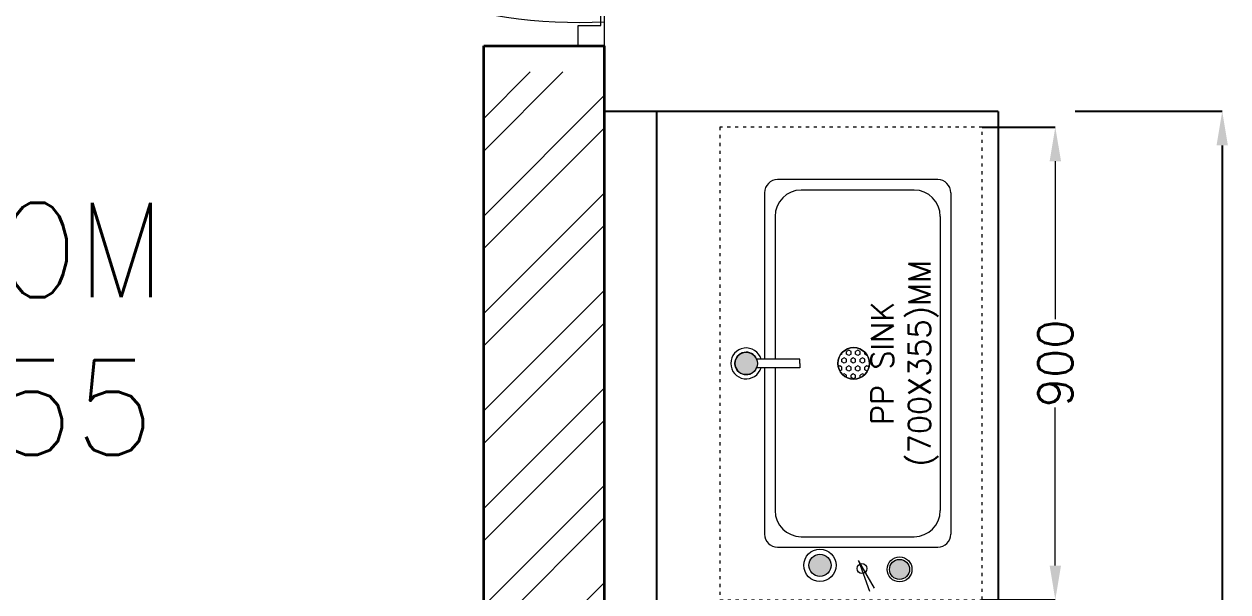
# Model space of a CAD drawing. Extents: x -52083 to 49512, y -145230 to 20224.
# Drawn here: x -37431 to -35137, y -129921 to -128840 of the extents above; entities that cross this region are included whole.
import ezdxf
from ezdxf.enums import TextEntityAlignment as Align

# ---------------------------------------------------------------- set-up
doc = ezdxf.new("R2010")
doc.units = 0
doc.header["$LTSCALE"] = 0.5
doc.header["$MEASUREMENT"] = 0
doc.header["$PDMODE"] = 32
doc.linetypes.add('ACAD_ISO03W100', pattern=[30, 12, -18])
for name, color, linetype, lineweight in [('1000x2100 Door', 1, 'Continuous', 5), ('DIM', 3, 'Continuous', 5), ('Hatch-1', 8, 'Continuous', 5), ('wall-1', 7, 'Continuous', 35)]:
    doc.layers.add(name, color=color, linetype=linetype, lineweight=lineweight)
for name, color, linetype in [('LABOFAB', 7, 'Continuous'), ('PDF_Text', 5, 'Continuous'), ('SA-FUR', 3, 'Continuous')]:
    doc.layers.add(name, color=color, linetype=linetype)
doc.styles.add('RomanS', font='romans.shx')
doc.styles.get("Standard").update_dxf_attribs({"font": 'romans.shx'})
doc.dimstyles.new('Sa-dim', dxfattribs={"dimtxt": 65, "dimasz": 65, "dimexe": 0, "dimexo": 0, "dimtad": 0, "dimdec": 0, "dimdsep": 46, "dimtxsty": 'Standard', "dimcen": 0, "dimclrd": 256, "dimclre": 7, "dimclrt": 1, "dimadec": 0, "dimazin": 0, "dimtfac": 1, "dimtdec": 0, "dimtmove": 0, "dimatfit": 3, "dimfxl": 1, "dimlwd": -1, "dimarcsym": 0})

# ---------------------------------------------------------------- blocks, each defined once
blk = doc.blocks.new('*D1006')
at = {"layer": 'Defpoints', "color": 0}
for p in [(-35605.5, -129035.7), (-35466.4, -129035.7), (-35605.5, -129935.7)]:
    blk.add_point(p, dxfattribs=at)
at = {"layer": 'DIM', "color": 7, "lineweight": -2}
for p, q in [((-35605.5, -129035.7), (-35466.4, -129035.7)), ((-35605.5, -129935.7), (-35466.4, -129935.7))]:
    blk.add_line(p, q, dxfattribs=at)
at = {"layer": 'DIM'}
for p, q in [((-35466.4, -129100.7), (-35466.4, -129401.5)), ((-35466.4, -129870.7), (-35466.4, -129569.9))]:
    blk.add_line(p, q, dxfattribs=at)
for points in [[(-35477.2, -129100.7), (-35455.5, -129100.7), (-35466.4, -129035.7)], [(-35477.2, -129870.7), (-35455.5, -129870.7), (-35466.4, -129935.7)]]:
    blk.add_solid(points, dxfattribs=at)
at = {"layer": 'DIM', "color": 1, "insert": (-35466.4, -129485.7), "char_height": 65, "attachment_point": 5, "rotation": 90}
blk.add_mtext('900', dxfattribs=at)
blk = doc.blocks.new('*D1007')
at = {"color": 7, "lineweight": -2}
for p, q in [((-35428.5, -129005.7), (-35148.3, -129005.7)), ((-35428.5, -133215.7), (-35148.3, -133215.7))]:
    blk.add_line(p, q, dxfattribs=at)
for p, q in [((-35148.3, -129070.7), (-35148.3, -130995.6)), ((-35148.3, -133150.7), (-35148.3, -131225.9))]:
    blk.add_line(p, q)
for points in [[(-35159.1, -129070.7), (-35137.5, -129070.7), (-35148.3, -129005.7)], [(-35159.1, -133150.7), (-35137.5, -133150.7), (-35148.3, -133215.7)]]:
    blk.add_solid(points)
at = {"layer": 'Defpoints', "color": 0}
for p in [(-35428.5, -129005.7), (-35148.3, -129005.7), (-35428.5, -133215.7)]:
    blk.add_point(p, dxfattribs=at)
at = {"color": 1, "insert": (-35148.3, -131110.7), "char_height": 65, "attachment_point": 5, "rotation": 90}
blk.add_mtext('4210', dxfattribs=at)
blk = doc.blocks.new('PP SINK-700X355')
at = {"linetype": 'ByBlock', "lineweight": 5, "ltscale": 10}
blk.add_hatch(color=3, dxfattribs=at).paths.add_polyline_path([(-21.4, 389.9, 1), (21.4, 389.9, 1)])
at = {"linetype": 'ByBlock', "lineweight": 5}
h = blk.add_hatch(dxfattribs=at)
h.set_pattern_fill('HEX', color=3, scale=40, style=0)
h.set_pattern_definition([(1e-09, (-34097.917, -448425.806), (-2e-10, 8.66025404), [5, -10]), (120, (-34097.917, -448425.806), (-7.5, -4.33012702), [5, -10]), (60, (-34092.917, -448425.806), (-7.5, 4.33012702), [5, -10])])
h.paths.add_polyline_path([(-30, 185.2, 1), (30, 185.2, 1)])
at = {"color": 3, "linetype": 'ByBlock', "lineweight": 5, "ltscale": 10}
for p, q in [((-8.1, 287.6), (-8.1, 370.1)), ((8.1, 287.6), (8.1, 370.1)), ((0, 287.6), (-8.1, 287.6)), ((0, 287.6), (8.1, 287.6))]:
    blk.add_line(p, q, dxfattribs=at)
at = {"color": 3, "linetype": 'ByBlock', "lineweight": 5}
for p, q in [((-8.1, 355), (-325, 355)), ((325, 355), (8.1, 355)), ((-350, 330), (-350, 25)), ((-8.1, 335), (-280, 335)), ((280, 335), (8.1, 335)), ((350, 25), (350, 330)), ((-330, 285), (-330, 70)), ((330, 70), (330, 285)), ((325, 0), (-325, 0)), ((280, 20), (-280, 20))]:
    blk.add_line(p, q, dxfattribs=at)
at = {"color": 3, "linetype": 'ByBlock', "lineweight": 5, "ltscale": 10}
blk.add_circle((0, 389.9), 21.4, dxfattribs=at)
at = {"color": 3, "linetype": 'ByBlock', "lineweight": 5}
blk.add_circle((0, 185.2), 30, dxfattribs=at)
at = {"color": 3, "linetype": 'ByBlock', "lineweight": 5, "ltscale": 10}
for radius, start, end in [(29.4, 285.896, 254.104), (21.4, 292.1607, 247.8393)]:
    blk.add_arc((0, 389.9), radius, start, end, dxfattribs=at)
at = {"color": 3, "linetype": 'ByBlock', "lineweight": 5}
for centre, radius, start, end in [((-325, 330), 25, 90, 180), ((325, 330), 25, 0, 90), ((-280, 285), 50, 90, 180), ((280, 285), 50, 0, 90), ((0, 185.2), 30, 0, 180), ((0, 185.2), 30, 180, 0), ((-280, 70), 50, 180, 270), ((280, 70), 50, 270, 0), ((-325, 25), 25, 180, 270), ((325, 25), 25, 270, 0)]:
    blk.add_arc(centre, radius, start, end, dxfattribs=at)
blk = doc.blocks.new('SD 1000x2100')
at = {"layer": '1000x2100 Door'}
for p, q in [((288436.6, 46661.9), (288436.6, 46711.8)), ((288436.6, 46711.8), (288495, 46711.8)), ((288436.6, 46661.9), (288436.6, 46711.8)), ((288495, 46705.1), (288495, 46711.8)), ((289436.6, 46711.8), (289378.3, 46711.8)), ((289378.3, 46705.1), (289378.3, 46711.8)), ((289436.6, 46661.9), (289436.6, 46711.8)), ((288475, 46661.9), (288475, 46705.1)), ((288475, 46705.1), (288495, 46705.1)), ((289398.3, 46705.1), (289378.3, 46705.1)), ((289398.3, 46661.9), (289398.3, 46705.1)), ((288436.6, 46661.9), (288475, 46661.9)), ((289436.6, 46661.9), (289398.3, 46661.9)), ((289398.3, 46661.9), (289398.3, 45743.9))]:
    blk.add_line(p, q, dxfattribs=at)
blk.add_arc((289398.3, 46661.9), 918, 176.8849, 270, dxfattribs=at)
blk = doc.blocks.new('BARE')
at = {"layer": 'Hatch-1'}
h = blk.add_hatch(dxfattribs=at)
h.set_pattern_fill('ANSI32,_O', color=256, scale=350)
h.set_pattern_definition([(45, (22946.7, -16431.28), (-92.80777, 92.80777), []), (45, (23008.57, -16431.28), (-92.80777, 92.80777), [])])
h.paths.add_polyline_path([(-19003.5, -31874.6), (-18773.5, -31874.6), (-18773.5, -36159.6), (-19003.5, -36159.6)])
at = {"layer": 'LABOFAB', "lineweight": 13, "ltscale": 0.1}
h = blk.add_hatch(dxfattribs=at)
h.set_pattern_fill('HEX', color=5, scale=0.4, angle=516.7955)
h.set_pattern_definition([(156.79551034, (421330.8008, -115921.8346), (-0.866714228, -2.021758257), [1.27, -2.54]), (276.79551034, (421330.8008, -115921.8346), (2.184251125, 0.260282589), [1.27, -2.54]), (216.79551034, (421329.6335, -115921.3342), (1.317536897, -1.761475668), [1.27, -2.54])])
h.paths.add_polyline_path([(-18343.5, -32822.5, 1), (-18382.4, -32805.8, 1)])
h.paths.add_polyline_path([(-18228.8, -32814.3, 0.490237), (-18214.1, -32840.7), (-18199.5, -32806.7, 0.490237)])
h.paths.add_polyline_path([(-18214.1, -32840.7, 0.342069), (-18193.7, -32829.3, 0.342069), (-18199.5, -32806.7)])
at = {"color": 3}
for q in [(-18773.5, -31949.6), (-18023.5, -35129.6)]:
    blk.add_line((-18023.5, -31949.6), q, dxfattribs=at)
blk.add_lwpolyline([(-18773.5, -31944.6), (-18773.5, -36059.6), (-18673.8, -36059.6), (-18673.8, -31949.6)], dxfattribs=at)
at = {"layer": 'Hatch-1'}
blk.add_lwpolyline([(-19003.5, -31824.6), (-18773.5, -31824.6), (-18773.5, -36159.6), (-19003.5, -36159.6)], close=True, dxfattribs=at)
at = {"layer": 'LABOFAB', "color": 230, "linetype": 'ACAD_ISO03W100', "lineweight": 13}
blk.add_lwpolyline([(-18553.5, -31979.6), (-18553.5, -32879.6), (-18053.5, -32879.6), (-18053.5, -31979.6)], close=True, dxfattribs=at)
at = {"layer": 'LABOFAB', "color": 5, "lineweight": 13}
blk.add_lwpolyline([(-18259, -32857.5), (-18289.7, -32804.7), (-18268.5, -32863.3)], dxfattribs=at)
for centre, radius in [((-18362.9, -32814.1), 30.7), ((-18362.9, -32814.1), 21.2), ((-18211.2, -32821.8), 23.7), ((-18211.2, -32821.8), 19.1), ((-18282.8, -32820.2), 9.38), ((-18282.8, -32820.2), 9.38)]:
    blk.add_circle(centre, radius, dxfattribs=at)
at = {"layer": 'wall-1', "color": 7}
for p, q in [((-19003.5, -36159.6), (-19003.5, -31824.6)), ((-19003.5, -31824.6), (-18773.5, -31824.6)), ((-18773.5, -36159.6), (-18773.5, -31824.6))]:
    blk.add_line(p, q, dxfattribs=at)
blk.add_lwpolyline([(-19003.5, -36159.6), (-19003.5, -31824.6)], dxfattribs=at)
at = {"color": 4, "rotation": 90}
blk.add_blockref('PP SINK-700X355', (-18113.5, -32429.6), dxfattribs=at)
at = {"layer": '1000x2100 Door', "xscale": -1, "rotation": 270}
blk.add_blockref('SD 1000x2100', (-65485.3, -320261.2), dxfattribs=at)
at = {"layer": 'LABOFAB', "color": 4, "lineweight": 13, "insert": (-18201.5, -32429.6), "char_height": 42.5, "width": 373.097, "attachment_point": 5, "rotation": 90}
blk.add_mtext('{\\C256;PP SINK\\P(700X355)MM}', dxfattribs=at)
at = {"layer": 'PDF_Text', "insert": (-20447.6, -32363.6), "char_height": 180, "width": 1884.086, "attachment_point": 5, "style": 'RomanS'}
blk.add_mtext('{\\W0.9;BALANCE ROOM\\P\\W1;\\C0;2830 X 5755}', dxfattribs=at)
at = {"layer": 'SA-FUR', "color": 7}
for p in [(-11828.1, -20212.7), (-10178.1, -20212.7), (-8528.1, -20212.7), (-12428.4, -24228.4), (-10778.4, -24228.4), (-9128.4, -24228.4)]:
    blk.add_attdef('LS##90', text='', height=65, dxfattribs=at).set_placement(p, align=Align.CENTER)
dim = blk.add_linear_dim(base=(-17596.3, -31949.6), p1=(-17876.5, -36159.6), p2=(-17876.5, -31949.6), angle=90, dimstyle='Sa-dim')
dim.commit()
dim.dimension.update_dxf_attribs({"geometry": '*D1007', "text_midpoint": (-17596.3, -34054.6), "insert": (17552, 97056.2)})
at = {"layer": 'DIM'}
dim = blk.add_linear_dim(base=(-17914.4, -31979.6), p1=(-18053.5, -32879.6), p2=(-18053.5, -31979.6), angle=90, dimstyle='Sa-dim', dxfattribs=at)
dim.commit()
dim.dimension.update_dxf_attribs({"geometry": '*D1006', "text_midpoint": (-17914.4, -32429.6), "insert": (17552, 97056.2)})

msp = doc.modelspace()

# ---------------------------------------------------------------- block references
at = {"color": 240}
msp.add_blockref('BARE', (-17552, -97056.2, 2637.8), dxfattribs=at)

doc.saveas('drawing.dxf')
